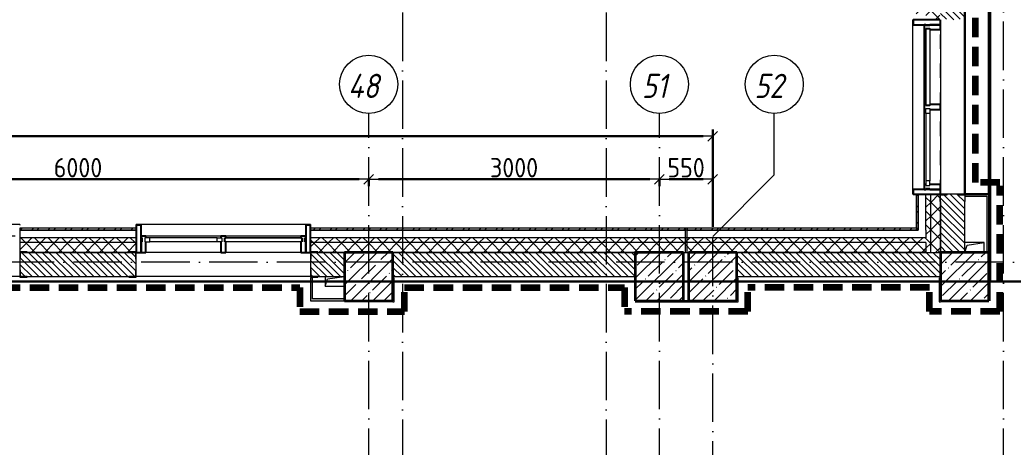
# Model space of a CAD drawing. Header units: millimetres. Extents: x -17017 to 628417, y -109036 to 199237.
# Drawn here: x 57280 to 67530, y -96926 to -92515 of the extents above; entities that cross this region are included whole.
import ezdxf

# ---------------------------------------------------------------- set-up
doc = ezdxf.new("R2010")
doc.units = ezdxf.units.MM
for name, pattern in [('50_200_ШТРИХ_1Т_ш5_п1_п1_', [700, 500, -100, 0, -100]), ('Штрих короткий', [300, 150, -150]), ('Штриховая _2 мм - 1 мм_', [300, 200, -100])]:
    doc.linetypes.add(name, pattern=pattern)
for name, color, linetype, lineweight in [('0-1', 7, 'Continuous', 5), ('0-2', 7, 'Continuous', 9), ('Импосты витража', 7, 'Continuous', 9), ('Импосты витража-1', 7, 'Continuous', 25), ('Каркас_Импост', 7, 'Continuous', 13), ('Каркас_Импост-1', 7, 'Continuous', 9), ('Несущие колонны', 7, 'Continuous', 9), ('Несущие колонны-1', 7, 'Continuous', 35), ('Обобщенные модели', 7, 'Continuous', 9), ('Общие ребра', 7, 'Continuous', 9), ('Окна', 7, 'Continuous', 9), ('Оси', 7, 'Continuous', 9), ('Оси-1', 7, 'Continuous', 20), ('Оси-2', 7, '50_200_ШТРИХ_1Т_ш5_п1_п1_', 9), ('Остекление-1', 7, 'Continuous', 9), ('Перемычка-1', 7, 'Штрих короткий', 9), ('Размеры', 7, 'Continuous', 15), ('Стены', 7, 'Continuous', 9), ('Стены-1', 7, 'Continuous', 13), ('стяжа', 7, 'Continuous', 30), ('Штриховка разреза-1', 7, 'Continuous', 9)]:
    doc.layers.add(name, color=color, linetype=linetype, lineweight=lineweight)
doc.layers.add('СТ-1_1', color=7, linetype='Штриховая _2 мм - 1 мм_', lineweight=90, true_color=0x888888)
doc.layers.add('Штриховка разреза-3', color=7, linetype='Continuous', lineweight=9, true_color=0x0080ff)
doc.layers.get('0-2').off()
doc.styles.add('ISOCPEUR_I_1', font='isocpeui.ttf', dxfattribs={"width": 0.85, "height": 2.5})
doc.styles.add('СПДС', font='isocpeur.ttf', dxfattribs={"width": 0.9})
doc.dimstyles.new('Размера А3', dxfattribs={"dimtxt": 200, "dimasz": 100, "dimexe": 70, "dimexo": 100, "dimgap": 20, "dimtad": 1, "dimdec": 0, "dimrnd": 10, "dimzin": 0, "dimdsep": 46, "dimtxsty": 'СПДС', "dimblk": 'ARROWHEAD_6', "dimcen": 1, "dimclrd": 256, "dimclre": 256, "dimclrt": 256, "dimazin": 0, "dimtfac": 1, "dimtdec": 0, "dimtmove": 2, "dimatfit": 3, "dimfxl": 1, "dimtolj": 1, "dimtzin": 0, "dimarcsym": 0})
pattern_1 = [(45, (0, 0), (-70.71068, 70.71068), []), (135, (0, 0), (-70.71068, -70.71068), [])]
pattern_2 = [(135, (0, 0), (-35.35534, -35.35534), [])]
pattern_3 = [(45, (0, 0), (-85.53659, 85.53659), []), (45, (57.02, 0), (-85.53659, 85.53659), [])]

# ---------------------------------------------------------------- blocks, each defined once
blk = doc.blocks.new('Ось сетки - Круг_Ø6_00__ISO-2_5_0_9K_-16731441-АИ2_02_План отделки стен 2-го этажа _Часть 2_')
at = {"layer": 'Оси-1'}
blk.add_circle((0, 0), 3, dxfattribs=at)
blk = doc.blocks.new('ARROWHEAD_6')
at = {"color": 0, "linetype": 'Continuous'}
for p, q in [((0, 0), (-1, 0)), ((-0.5, -0.5), (0.5, 0.5))]:
    blk.add_line(p, q, dxfattribs=at)
blk = doc.blocks.new('*D643')
at = {"layer": 'Defpoints', "color": 0, "transparency": 16777216}
for p in [(54880, -94055), (60880, -94055), (60880, -94161)]:
    blk.add_point(p, dxfattribs=at)
at = {"layer": 'Размеры', "lineweight": -2, "transparency": 16777216}
for p, q in [((54880, -94155), (54880, -94231)), ((54980, -94161), (60780, -94161)), ((60880, -94155), (60880, -94231))]:
    blk.add_line(p, q, dxfattribs=at)
at = {"layer": 'Размеры', "lineweight": -2, "transparency": 16777216, "xscale": 100, "yscale": 100, "zscale": 100, "rotation": 180}
blk.add_blockref('ARROWHEAD_6', (54880, -94161), dxfattribs=at)
at = {"layer": 'Размеры', "lineweight": -2, "transparency": 16777216, "xscale": 100, "yscale": 100, "zscale": 100}
blk.add_blockref('ARROWHEAD_6', (60880, -94161), dxfattribs=at)
at = {"layer": 'Размеры', "transparency": 16777216, "insert": (57880, -94041), "char_height": 200, "width": 2.49, "attachment_point": 5, "style": 'СПДС'}
blk.add_mtext('\\A1;6000', dxfattribs=at)
blk = doc.blocks.new('*D644')
at = {"layer": 'Defpoints', "color": 0, "transparency": 16777216}
for p in [(60880, -94055), (63880, -94055), (63880, -94161)]:
    blk.add_point(p, dxfattribs=at)
at = {"layer": 'Размеры', "lineweight": -2, "transparency": 16777216}
for p, q in [((60880, -94155), (60880, -94231)), ((60980, -94161), (63780, -94161)), ((63880, -94155), (63880, -94231))]:
    blk.add_line(p, q, dxfattribs=at)
at = {"layer": 'Размеры', "lineweight": -2, "transparency": 16777216, "xscale": 100, "yscale": 100, "zscale": 100, "rotation": 180}
blk.add_blockref('ARROWHEAD_6', (60880, -94161), dxfattribs=at)
at = {"layer": 'Размеры', "lineweight": -2, "transparency": 16777216, "xscale": 100, "yscale": 100, "zscale": 100}
blk.add_blockref('ARROWHEAD_6', (63880, -94161), dxfattribs=at)
at = {"layer": 'Размеры', "transparency": 16777216, "insert": (62380, -94041), "char_height": 200, "width": 2.49, "attachment_point": 5, "style": 'СПДС'}
blk.add_mtext('\\A1;3000', dxfattribs=at)
blk = doc.blocks.new('*D645')
at = {"layer": 'Defpoints', "color": 0, "transparency": 16777216}
for p in [(63880, -94055), (64430, -94161), (64430, -94751)]:
    blk.add_point(p, dxfattribs=at)
at = {"layer": 'Размеры', "lineweight": -2, "transparency": 16777216}
for p, q in [((64430, -94651), (64430, -94091)), ((63880, -94155), (63880, -94231)), ((63980, -94161), (64330, -94161))]:
    blk.add_line(p, q, dxfattribs=at)
at = {"layer": 'Размеры', "lineweight": -2, "transparency": 16777216, "xscale": 100, "yscale": 100, "zscale": 100, "rotation": 180}
blk.add_blockref('ARROWHEAD_6', (63880, -94161), dxfattribs=at)
at = {"layer": 'Размеры', "lineweight": -2, "transparency": 16777216, "xscale": 100, "yscale": 100, "zscale": 100}
blk.add_blockref('ARROWHEAD_6', (64430, -94161), dxfattribs=at)
at = {"layer": 'Размеры', "transparency": 16777216, "insert": (64155, -94041), "char_height": 200, "width": 1.87, "attachment_point": 5, "style": 'СПДС'}
blk.add_mtext('\\A1;550', dxfattribs=at)
blk = doc.blocks.new('*D646')
at = {"layer": 'Defpoints', "color": 0, "transparency": 16777216}
for p in [(18330, -93611), (64430, -93717), (64430, -94751)]:
    blk.add_point(p, dxfattribs=at)
at = {"layer": 'Размеры', "lineweight": -2, "transparency": 16777216}
for p, q in [((64430, -94651), (64430, -93647)), ((18330, -93711), (18330, -93787)), ((18430, -93717), (64330, -93717))]:
    blk.add_line(p, q, dxfattribs=at)
at = {"layer": 'Размеры', "lineweight": -2, "transparency": 16777216, "xscale": 100, "yscale": 100, "zscale": 100, "rotation": 180}
blk.add_blockref('ARROWHEAD_6', (18330, -93717), dxfattribs=at)
at = {"layer": 'Размеры', "lineweight": -2, "transparency": 16777216, "xscale": 100, "yscale": 100, "zscale": 100}
blk.add_blockref('ARROWHEAD_6', (64430, -93717), dxfattribs=at)
at = {"layer": 'Размеры', "transparency": 16777216, "insert": (41380, -93597), "char_height": 200, "width": 3, "attachment_point": 5, "style": 'СПДС'}
blk.add_mtext('\\A1;46100', dxfattribs=at)
blk = doc.blocks.new('BSC_Колонна _Прямоугольная - 500х500-V109-АИ2_02_План отделки стен 2-го этажа _Часть 2_')
at = {"layer": 'Несущие колонны'}
h = blk.add_hatch(dxfattribs=at)
h.set_pattern_fill('FP_108', color=256, style=0, pattern_type=2)
h.set_pattern_definition([(45, (-70950, -11050), (-114.04925, 114.04925), []), (45, (-70835.95, -11050), (-114.04925, 114.04925), [201.613, -40.323, 3.353, -36.97])])
h.paths.add_polyline_path([(-250, -250), (250, -250), (250, 250), (-250, 250)], flags=0)
at = {"layer": 'Несущие колонны-1'}
for p, q in [((250, 250), (-250, 250)), ((-250, 250), (-250, -250)), ((250, -250), (250, 250)), ((-250, -250), (250, -250))]:
    blk.add_line(p, q, dxfattribs=at)
blk = doc.blocks.new('BSC_Колонна _Прямоугольная - 500х500-V125-АИ2_02_План отделки стен 2-го этажа _Часть 2_')
at = {"layer": 'Несущие колонны'}
h = blk.add_hatch(dxfattribs=at)
h.set_pattern_fill('FP_124', color=256, style=0, pattern_type=2)
h.set_pattern_definition([(45, (-74500, -11050), (-114.04925, 114.04925), []), (45, (-74385.95, -11050), (-114.04925, 114.04925), [201.613, -40.323, 3.353, -36.97])])
h.paths.add_polyline_path([(-250, -250), (250, -250), (250, 250), (-250, 250)], flags=0)
at = {"layer": 'Несущие колонны-1'}
for p, q in [((250, 250), (-250, 250)), ((-250, 250), (-250, -250)), ((250, -250), (250, 250)), ((-250, -250), (250, -250))]:
    blk.add_line(p, q, dxfattribs=at)
blk = doc.blocks.new('BSC_Колонна _Прямоугольная - 500х500-V126-АИ2_02_План отделки стен 2-го этажа _Часть 2_')
at = {"layer": 'Несущие колонны'}
h = blk.add_hatch(dxfattribs=at)
h.set_pattern_fill('FP_125', color=256, style=0, pattern_type=2)
h.set_pattern_definition([(45, (-73950, -11050), (-114.04925, 114.04925), []), (45, (-73835.95, -11050), (-114.04925, 114.04925), [201.613, -40.323, 3.353, -36.97])])
h.paths.add_polyline_path([(-250, -250), (250, -250), (250, 250), (-250, 250)], flags=0)
at = {"layer": 'Несущие колонны-1'}
for p, q in [((250, 250), (-250, 250)), ((-250, 250), (-250, -250)), ((250, -250), (250, 250)), ((-250, -250), (250, -250))]:
    blk.add_line(p, q, dxfattribs=at)
blk = doc.blocks.new('BSC_Колонна _Прямоугольная - 500х500-V158-АИ2_02_План отделки стен 2-го этажа _Часть 2_')
at = {"layer": 'Несущие колонны'}
h = blk.add_hatch(dxfattribs=at)
h.set_pattern_fill('FP_153', color=256, style=0, pattern_type=2)
h.set_pattern_definition([(45, (-77100, -11050), (-114.04925, 114.04925), []), (45, (-76985.95, -11050), (-114.04925, 114.04925), [201.613, -40.323, 3.353, -36.97])])
h.paths.add_polyline_path([(-250, -250), (250, -250), (250, 250), (-250, 250)], flags=0)
at = {"layer": 'Несущие колонны-1'}
for p, q in [((250, 250), (-250, 250)), ((-250, 250), (-250, -250)), ((250, -250), (250, 250)), ((-250, -250), (250, -250))]:
    blk.add_line(p, q, dxfattribs=at)
blk = doc.blocks.new('Проем_Дверь_Прямоугольный - 1800х2700h_оконные проемы-25805030-АИ2_02_План отделки стен 2-го этажа _Часть 2_')
at = {"layer": 'Перемычка-1'}
for p, q in [((900, 125), (-900, 125)), ((900, -125), (-900, -125))]:
    blk.add_line(p, q, dxfattribs=at)
blk = doc.blocks.new('PNS_Панель прямоугольная2 - Нр_Стекло - 40мм-26243474-АИ2_02_План отделки стен 2-го этажа _Часть 2_')
at = {"layer": 'Каркас_Импост'}
for p, q in [((-397.5, 0), (-397.5, 40)), ((-397.5, 40), (-347.5, 40)), ((-347.5, 40), (-347.5, 0)), ((397.5, 40), (347.5, 40)), ((347.5, 40), (347.5, 0)), ((397.5, 0), (397.5, 40)), ((-347.5, 0), (-397.5, 0)), ((347.5, 0), (397.5, 0))]:
    blk.add_line(p, q, dxfattribs=at)
at = {"layer": 'Каркас_Импост-1'}
for p, q in [((-347.5, 40), (347.5, 40)), ((-347.5, 0), (347.5, 0))]:
    blk.add_line(p, q, dxfattribs=at)
blk = doc.blocks.new('Прямоугольный импост - Импост структурный с накладкой - 150мм-25647633-АИ2_02_План отделки стен 2-го этажа _Часть 2_')
at = {"layer": 'Импосты витража-1'}
for p, q in [((-25, 0), (-25, 17)), ((-25, 17), (25, 17)), ((-15, 0), (-25, 0)), ((-15, -40), (-15, 0)), ((25, 17), (25, 0)), ((-25, -150), (-25, -40)), ((-25, -40), (-15, -40)), ((25, -40), (25, -150)), ((25, -150), (-25, -150))]:
    blk.add_line(p, q, dxfattribs=at)
blk = doc.blocks.new('Прямоугольный импост - Импост структурный с накладкой - 150мм-25647642-АИ2_02_План отделки стен 2-го этажа _Часть 2_')
at = {"layer": 'Импосты витража'}
for p, q in [((42475, -100), (43250, -100)), ((42475, -267), (43250, -267))]:
    blk.add_line(p, q, dxfattribs=at)
blk = doc.blocks.new('Прямоугольный импост - Импост структурный с накладкой - 150мм-V150-АИ2_02_План отделки стен 2-го этажа _Часть 2_')
at = {"layer": 'Импосты витража-1'}
for p, q in [((-25, 0), (-25, 17)), ((-25, 17), (25, 17)), ((25, 0), (15, 0)), ((15, 0), (15, -40)), ((25, 17), (25, 0)), ((-25, -150), (-25, -40)), ((15, -40), (25, -40)), ((25, -40), (25, -150)), ((25, -150), (-25, -150))]:
    blk.add_line(p, q, dxfattribs=at)
blk = doc.blocks.new('PNS_Панель прямоугольная1 - Нр_Стекло - 40мм-25259299-АИ2_02_План отделки стен 2-го этажа _Часть 2_')
at = {"layer": 'Остекление-1'}
for p, q in [((-387.5, 40), (387.5, 40)), ((-397.5, 0), (397.5, 0)), ((387.5, 0), (-387.5, 0))]:
    blk.add_line(p, q, dxfattribs=at)
blk = doc.blocks.new('Прямоугольный импост - Импост структурный с накладкой - 150мм-25647644-АИ2_02_План отделки стен 2-го этажа _Часть 2_')
at = {"layer": 'Импосты витража-1'}
for p, q in [((-25, 0), (-25, 17)), ((-25, 17), (25, 17)), ((-15, 0), (-25, 0)), ((-15, -40), (-15, 0)), ((25, 0), (15, 0)), ((15, 0), (15, -40)), ((25, 17), (25, 0)), ((-25, -150), (-25, -40)), ((-25, -40), (-15, -40)), ((15, -40), (25, -40)), ((25, -40), (25, -150)), ((25, -150), (-25, -150))]:
    blk.add_line(p, q, dxfattribs=at)
blk = doc.blocks.new('Прямоугольный импост - Откос НВФ_50х280 мм-25993834-АИ2_02_План отделки стен 2-го этажа _Часть 2_')
at = {"layer": 'Импосты витража-1'}
for p, q in [((-50, 130), (0, 130)), ((-50, -150), (-50, 130)), ((0, 130), (0, -144)), ((0, -150), (-50, -150))]:
    blk.add_line(p, q, dxfattribs=at)
blk = doc.blocks.new('Прямоугольный импост - Откос НВФ_50х280 мм-25993838-АИ2_02_План отделки стен 2-го этажа _Часть 2_')
at = {"layer": 'Импосты витража-1'}
for p, q in [((0, 130), (-50, 130)), ((-50, 130), (-50, -150)), ((0, -144), (0, 130)), ((-50, -150), (0, -150))]:
    blk.add_line(p, q, dxfattribs=at)
blk = doc.blocks.new('Фахверк_СКБ_Уголок - 250_2700-27497298-АИ2_02_План отделки стен 2-го этажа _Часть 2_')
at = {"layer": 'Обобщенные модели'}
for p, q in [((200, 181), (125, 181)), ((125, 181), (125, 106)), ((125, 106), (131, 106)), ((131, 106), (131, 175)), ((131, 175), (200, 175)), ((200, 175), (200, 181)), ((131, -6), (125, -6)), ((125, -6), (125, -81)), ((125, -81), (200, -81)), ((131, -75), (131, -6)), ((200, -75), (131, -75)), ((200, -81), (200, -75))]:
    blk.add_line(p, q, dxfattribs=at)
blk = doc.blocks.new('AR_Отверстие прямоугольное _в плите_ - AR_Отверстие прямоугольное _в плите_-V208-АИ2_02_План отделки стен 2-го этажа _Часть 2_')
at = {"layer": 'Обобщенные модели'}
for p, q in [((-100, 50), (-100, -50)), ((-100, -50), (-75, 25)), ((-75, 25), (100, 50)), ((-100, -50), (100, -50))]:
    blk.add_line(p, q, dxfattribs=at)
blk = doc.blocks.new('AR_Отверстие прямоугольное _в плите_ - AR_Отверстие прямоугольное _в плите_-30510712-АИ2_02_План отделки стен 2-го этажа _Часть 2_')
at = {"layer": 'Обобщенные модели'}
for p, q in [((100, 50), (-100, 50)), ((-100, -50), (-75, 25)), ((-75, 25), (100, 50)), ((100, -50), (100, 50))]:
    blk.add_line(p, q, dxfattribs=at)
blk = doc.blocks.new('Отлив_СКБ - Отлив витража_120_НВФ-31885689-АИ2_02_План отделки стен 2-го этажа _Часть 2_')
at = {"layer": 'Окна'}
for p, q in [((0, 113), (0, 120)), ((1800, 120), (0, 120)), ((1800, 120), (1800, 113)), ((50, 2), (1750, 2))]:
    blk.add_line(p, q, dxfattribs=at)
blk = doc.blocks.new('Стены 6 - Стены 4-31195849-АИ2_02_План отделки стен 2-го этажа _Часть 2_')
at = {"layer": 'Стены-1'}
for p, q in [((-1799, 41030), (-1799, 41010)), ((-1549, 41030), (-1799, 41030)), ((-1799, 41010), (-1549, 41010)), ((-1549, 41010), (-1549, 41030))]:
    blk.add_line(p, q, dxfattribs=at)
blk = doc.blocks.new('0125-Р-ОО-Ш2-АР-о_23_10_2024_rvt-1-АИ2_02_План отделки стен 2-го этажа _Часть 2_')
at = {"layer": 'Штриховка разреза-1'}
h = blk.add_hatch(dxfattribs=at)
h.set_pattern_fill('FP_81', color=256, style=0, pattern_type=2)
h.set_pattern_definition(pattern_1)
h.paths.add_polyline_path([(76750, 11300), (76750, 11900), (76700, 11900), (76700, 11300)], flags=0)
h.paths.add_polyline_path([(76750, 13700), (76750, 14150), (76700, 14150), (76700, 13700)], flags=0)
h = blk.add_hatch(dxfattribs=at)
h.set_pattern_fill('FP_81', color=256, style=0, pattern_type=2)
h.set_pattern_definition(pattern_1)
h.paths.add_polyline_path([(76850, 11300), (76850, 11825), (76844, 11825), (76844, 11900), (76750, 11900), (76750, 11300)], flags=0)
h.paths.add_polyline_path([(76750, 13700), (76844, 13700), (76844, 13775), (76850, 13775), (76850, 14150), (76750, 14150), (76750, 13891)], flags=0)
h = blk.add_hatch(dxfattribs=at)
h.set_pattern_fill('FP_2', color=256, style=0, pattern_type=2)
h.set_pattern_definition(pattern_2)
h.paths.add_polyline_path([(77038, 11300), (77100, 11300), (77100, 11894), (77031, 11894), (77031, 11900), (76919, 11900), (76919, 11894), (76850, 11894), (76850, 11300)], flags=0)
h.paths.add_polyline_path([(77031, 13700), (77031, 13706), (77100, 13706), (77100, 14150), (76850, 14150), (76850, 13706), (76919, 13706), (76919, 13700)], flags=0)
h = blk.add_hatch(dxfattribs=at)
h.set_pattern_fill('FP_80', color=256, style=0, pattern_type=2)
h.set_pattern_definition(pattern_3)
h.paths.add_polyline_path([(76600, 11530), (76620, 11530), (76620, 11900), (76600, 11900), (76600, 11550)], flags=0)
h.paths.add_polyline_path([(76620, 13700), (76620, 13980), (76600, 13980), (76600, 13700)], flags=0)
h = blk.add_hatch(dxfattribs=at)
h.set_pattern_fill('FP_80', color=256, style=0, pattern_type=2)
h.set_pattern_definition(pattern_3)
h.paths.add_polyline_path([(74215, 11530), (74215, 11550), (70350, 11550), (70350, 11530), (72378, 11530)], flags=0)
h.paths.add_polyline_path([(68550, 11530), (68550, 11550), (67350, 11550), (67350, 11530), (67719, 11530)], flags=0)
h.paths.add_polyline_path([(65550, 11530), (65550, 11550), (64350, 11550), (64350, 11530), (64923, 11530)], flags=0)
h.paths.add_polyline_path([(62127, 11530), (62550, 11530), (62550, 11550), (61350, 11550), (61350, 11530)], flags=0)
h.paths.add_polyline_path([(58350, 11530), (59550, 11530), (59550, 11550), (58350, 11550)], flags=0)
h.paths.add_polyline_path([(56550, 11530), (56550, 11550), (55350, 11550), (55350, 11530), (56535, 11530)], flags=0)
h.paths.add_polyline_path([(53550, 11530), (53550, 11550), (52350, 11550), (52350, 11530), (53273, 11530)], flags=0)
h.paths.add_polyline_path([(50011, 11530), (50550, 11530), (50550, 11550), (49350, 11550), (49350, 11530)], flags=0)
h.paths.add_polyline_path([(47215, 11530), (47550, 11530), (47550, 11550), (46350, 11550), (46350, 11530), (46749, 11530)], flags=0)
h.paths.add_polyline_path([(44550, 11530), (44550, 11550), (43350, 11550), (43350, 11530), (44419, 11530)], flags=0)
h.paths.add_polyline_path([(40691, 11530), (41550, 11530), (41550, 11550), (40685, 11550), (40685, 11530)], flags=0)
h = blk.add_hatch(dxfattribs=at)
h.set_pattern_fill('FP_80', color=256, style=0, pattern_type=2)
h.set_pattern_definition(pattern_3)
h.paths.add_polyline_path([(76600, 11530), (76600, 11550), (74235, 11550), (74235, 11530), (76106, 11530)], flags=0)
h = blk.add_hatch(dxfattribs=at)
h.set_pattern_fill('FP_81', color=256, style=0, pattern_type=2)
h.set_pattern_definition(pattern_1)
h.paths.add_polyline_path([(76700, 11400), (76700, 11450), (70350, 11450), (70350, 11400), (76106, 11400)], flags=0)
h.paths.add_polyline_path([(67719, 11400), (68550, 11400), (68550, 11450), (67350, 11450), (67350, 11400)], flags=0)
h.paths.add_polyline_path([(64350, 11400), (65550, 11400), (65550, 11450), (64350, 11450)], flags=0)
h.paths.add_polyline_path([(61350, 11400), (62550, 11400), (62550, 11450), (61350, 11450)], flags=0)
h.paths.add_polyline_path([(59331, 11400), (59550, 11400), (59550, 11450), (58350, 11450), (58350, 11400)], flags=0)
h.paths.add_polyline_path([(53550, 11400), (53550, 11450), (52350, 11450), (52350, 11400), (53273, 11400)], flags=0)
h.paths.add_polyline_path([(56535, 11400), (56550, 11400), (56550, 11450), (55350, 11450), (55350, 11400), (55603, 11400)], flags=0)
h.paths.add_polyline_path([(50011, 11400), (50550, 11400), (50550, 11450), (49350, 11450), (49350, 11400)], flags=0)
h.paths.add_polyline_path([(47550, 11400), (47550, 11450), (46350, 11450), (46350, 11400), (47215, 11400)], flags=0)
h.paths.add_polyline_path([(44419, 11400), (44550, 11400), (44550, 11450), (43350, 11450), (43350, 11400), (43487, 11400)], flags=0)
h.paths.add_polyline_path([(41157, 11400), (41550, 11400), (41550, 11450), (40150, 11450), (40150, 11400), (40691, 11400)], flags=0)
h.paths.add_polyline_path([(38350, 11400), (38350, 11450), (37150, 11450), (37150, 11400), (37895, 11400)], flags=0)
h.paths.add_polyline_path([(29350, 11400), (29350, 11450), (26180, 11450), (26180, 11400), (29041, 11400)], flags=0)
h = blk.add_hatch(dxfattribs=at)
h.set_pattern_fill('FP_81', color=256, style=0, pattern_type=2)
h.set_pattern_definition(pattern_1)
h.paths.add_polyline_path([(74200, 11300), (76700, 11300), (76700, 11400), (70350, 11400), (70350, 11306), (70425, 11306), (70425, 11300), (73700, 11300)], flags=0)
h.paths.add_polyline_path([(68475, 11300), (68475, 11306), (68550, 11306), (68550, 11400), (67350, 11400), (67350, 11306), (67425, 11306), (67425, 11300), (67719, 11300)], flags=0)
h.paths.add_polyline_path([(65200, 11300), (65475, 11300), (65475, 11306), (65550, 11306), (65550, 11400), (64350, 11400), (64350, 11306), (64425, 11306), (64425, 11300), (64923, 11300)], flags=0)
h.paths.add_polyline_path([(62127, 11300), (62475, 11300), (62475, 11306), (62550, 11306), (62550, 11400), (61350, 11400), (61350, 11306), (61425, 11306), (61425, 11300), (61700, 11300)], flags=0)
h.paths.add_polyline_path([(58425, 11300), (59475, 11300), (59475, 11306), (59550, 11306), (59550, 11400), (58350, 11400), (58350, 11306), (58425, 11306)], flags=0)
h.paths.add_polyline_path([(55700, 11300), (56475, 11300), (56475, 11306), (56550, 11306), (56550, 11400), (55350, 11400), (55350, 11306), (55425, 11306), (55425, 11300), (55603, 11300)], flags=0)
h.paths.add_polyline_path([(52807, 11300), (53475, 11300), (53475, 11306), (53550, 11306), (53550, 11400), (52350, 11400), (52350, 11306), (52425, 11306), (52425, 11300), (52700, 11300)], flags=0)
h.paths.add_polyline_path([(50011, 11300), (50475, 11300), (50475, 11306), (50550, 11306), (50550, 11400), (49350, 11400), (49350, 11306), (49425, 11306), (49425, 11300)], flags=0)
h.paths.add_polyline_path([(47200, 11300), (47475, 11300), (47475, 11306), (47550, 11306), (47550, 11400), (46350, 11400), (46350, 11306), (46425, 11306), (46425, 11300), (46749, 11300)], flags=0)
h.paths.add_polyline_path([(44475, 11300), (44475, 11306), (44550, 11306), (44550, 11400), (43350, 11400), (43350, 11306), (43425, 11306), (43425, 11300), (44419, 11300)], flags=0)
h.paths.add_polyline_path([(41475, 11300), (41475, 11306), (41550, 11306), (41550, 11400), (40150, 11400), (40150, 11300), (41200, 11300)], flags=0)
h.paths.add_polyline_path([(38275, 11300), (38275, 11306), (38350, 11306), (38350, 11400), (37150, 11400), (37150, 11300), (37895, 11300)], flags=0)
h.paths.add_polyline_path([(29275, 11300), (29275, 11306), (29350, 11306), (29350, 11400), (26180, 11400), (26180, 11300), (29041, 11300)], flags=0)
h = blk.add_hatch(dxfattribs=at)
h.set_pattern_fill('FP_2', color=256, style=0, pattern_type=2)
h.set_pattern_definition(pattern_2)
h.paths.add_polyline_path([(70425, 11050), (70700, 11050), (70700, 11300), (70356, 11300), (70356, 11231), (70350, 11231), (70350, 11119), (70356, 11119), (70356, 11050)], flags=0)
h.paths.add_polyline_path([(68544, 11050), (68544, 11119), (68550, 11119), (68550, 11231), (68544, 11231), (68544, 11300), (67356, 11300), (67356, 11231), (67350, 11231), (67350, 11119), (67356, 11119), (67356, 11050), (68475, 11050)], flags=0)
h.paths.add_polyline_path([(65475, 11050), (65544, 11050), (65544, 11119), (65550, 11119), (65550, 11231), (65544, 11231), (65544, 11300), (65200, 11300), (65200, 11050)], flags=0)
h = blk.add_hatch(dxfattribs=at)
h.set_pattern_fill('FP_2', color=256, style=0, pattern_type=2)
h.set_pattern_definition(pattern_2)
h.paths.add_polyline_path([(73700, 11050), (73700, 11300), (71200, 11300), (71200, 11050), (72378, 11050)], flags=0)
h = blk.add_hatch(dxfattribs=at)
h.set_pattern_fill('FP_2', color=256, style=0, pattern_type=2)
h.set_pattern_definition(pattern_2)
h.paths.add_polyline_path([(76106, 11050), (76850, 11050), (76850, 11300), (74750, 11300), (74750, 11050)], flags=0)
at = {"layer": 'Общие ребра'}
for p, q in [((76620, 11530), (76620, 11900)), ((76620, 11900), (76620, 11530)), ((76700, 11530), (76700, 11900)), ((76750, 11300), (76750, 11900)), ((76850, 11825), (76850, 11300)), ((76850, 11300), (76850, 11825)), ((76700, 11530), (76700, 11450)), ((68550, 11450), (67350, 11450)), ((68550, 11400), (67350, 11400)), ((76700, 11450), (70350, 11450)), ((76700, 11400), (70350, 11400)), ((76700, 11400), (76700, 11300)), ((67425, 11300), (68475, 11300)), ((68475, 11300), (67425, 11300)), ((70425, 11300), (70700, 11300)), ((70700, 11300), (70425, 11300)), ((76700, 11300), (76750, 11300)), ((76750, 11300), (76850, 11300))]:
    blk.add_line(p, q, dxfattribs=at)
at = {"layer": 'Стены'}
for p, q in [((77100, 13700), (77100, 11900)), ((67350, 11050), (65550, 11050)), ((70350, 11050), (68550, 11050))]:
    blk.add_line(p, q, dxfattribs=at)
at = {"layer": 'Стены-1'}
for p, q in [((76600, 11900), (76600, 11550)), ((76620, 11900), (76600, 11900)), ((76844, 11900), (76620, 11900)), ((77031, 11900), (76919, 11900)), ((77100, 11300), (77100, 11825)), ((68550, 11550), (67350, 11550)), ((67350, 11550), (67350, 11530)), ((68550, 11530), (67350, 11530)), ((67350, 11530), (67350, 11306)), ((67350, 11530), (68550, 11530)), ((68550, 11530), (68550, 11550)), ((68550, 11306), (68550, 11530)), ((74215, 11550), (70350, 11550)), ((70350, 11550), (70350, 11530)), ((76620, 11530), (70350, 11530)), ((70350, 11530), (70350, 11306)), ((70350, 11530), (74215, 11530)), ((74215, 11530), (74215, 11550)), ((76600, 11550), (74235, 11550)), ((74235, 11550), (74235, 11530)), ((74235, 11530), (76600, 11530)), ((76600, 11530), (76620, 11530)), ((71200, 11300), (73700, 11300)), ((73700, 11300), (71200, 11300)), ((74200, 11300), (74250, 11300)), ((74750, 11300), (76700, 11300)), ((76700, 11300), (74750, 11300)), ((67350, 11231), (67350, 11119)), ((68550, 11119), (68550, 11231)), ((70350, 11231), (70350, 11119)), ((67425, 11050), (68475, 11050)), ((70425, 11050), (70700, 11050)), ((71200, 11050), (73700, 11050)), ((74750, 11050), (76850, 11050))]:
    blk.add_line(p, q, dxfattribs=at)
at = {"layer": '0-2'}
for name, p, rotation in [('Отлив_СКБ - Отлив витража_120_НВФ-31885689-АИ2_02_План отделки стен 2-го этажа _Часть 2_', (76683, 11900), 90), ('Прямоугольный импост - Откос НВФ_50х280 мм-25993838-АИ2_02_План отделки стен 2-го этажа _Часть 2_', (76700, 13700), 89.99999999999659), ('Проем_Дверь_Прямоугольный - 1800х2700h_оконные проемы-25805030-АИ2_02_План отделки стен 2-го этажа _Часть 2_', (76975, 12800), 269.9999999999999), ('Прямоугольный импост - Импост структурный с накладкой - 150мм-25647642-АИ2_02_План отделки стен 2-го этажа _Часть 2_', (76950, 56075), 269.9999999999988), ('PNS_Панель прямоугольная1 - Нр_Стекло - 40мм-25259299-АИ2_02_План отделки стен 2-го этажа _Часть 2_', (76700, 13212), 269.9999999999966), ('Прямоугольный импост - Импост структурный с накладкой - 150мм-25647642-АИ2_02_План отделки стен 2-го этажа _Часть 2_', (76950, 55250), 269.9999999999988), ('PNS_Панель прямоугольная2 - Нр_Стекло - 40мм-26243474-АИ2_02_План отделки стен 2-го этажа _Часть 2_', (76700, 12387), 269.9999999999966), ('Фахверк_СКБ_Уголок - 250_2700-27497298-АИ2_02_План отделки стен 2-го этажа _Часть 2_', (76925, 12025), 269.9999999999999), ('Стены 6 - Стены 4-31195849-АИ2_02_План отделки стен 2-го этажа _Часть 2_', (115245, 13099), 89.9999999999999), ('PNS_Панель прямоугольная2 - Нр_Стекло - 40мм-26243474-АИ2_02_План отделки стен 2-го этажа _Часть 2_', (69038, 11450), 180), ('Прямоугольный импост - Импост структурный с накладкой - 150мм-25647642-АИ2_02_План отделки стен 2-го этажа _Часть 2_', (111900, 11200), 180), ('PNS_Панель прямоугольная1 - Нр_Стекло - 40мм-25259299-АИ2_02_План отделки стен 2-го этажа _Часть 2_', (69863, 11450), 180), ('Прямоугольный импост - Импост структурный с накладкой - 150мм-25647642-АИ2_02_План отделки стен 2-го этажа _Часть 2_', (112725, 11200), 180), ('Проем_Дверь_Прямоугольный - 1800х2700h_оконные проемы-25805030-АИ2_02_План отделки стен 2-го этажа _Часть 2_', (66450, 11175), 180), ('Фахверк_СКБ_Уголок - 250_2700-27497298-АИ2_02_План отделки стен 2-го этажа _Часть 2_', (68675, 11225), 180)]:
    blk.add_blockref(name, p, dxfattribs=dict(at, rotation=rotation))
at = {"layer": '0-2', "extrusion": (0, 0, -1), "rotation": 270.0000000000034}
for name, p in [('Прямоугольный импост - Импост структурный с накладкой - 150мм-25647644-АИ2_02_План отделки стен 2-го этажа _Часть 2_', (-76700, 13625)), ('Прямоугольный импост - Импост структурный с накладкой - 150мм-25647633-АИ2_02_План отделки стен 2-го этажа _Часть 2_', (-76700, 12800)), ('Прямоугольный импост - Импост структурный с накладкой - 150мм-V150-АИ2_02_План отделки стен 2-го этажа _Часть 2_', (-76700, 11975)), ('Прямоугольный импост - Откос НВФ_50х280 мм-25993834-АИ2_02_План отделки стен 2-го этажа _Часть 2_', (-76700, 11900))]:
    blk.add_blockref(name, p, dxfattribs=at)
at = {"layer": '0-2'}
for name, p in [('Отлив_СКБ - Отлив витража_120_НВФ-31885689-АИ2_02_План отделки стен 2-го этажа _Часть 2_', (65550, 11467)), ('Отлив_СКБ - Отлив витража_120_НВФ-31885689-АИ2_02_План отделки стен 2-го этажа _Часть 2_', (68550, 11467)), ('Прямоугольный импост - Откос НВФ_50х280 мм-25993838-АИ2_02_План отделки стен 2-го этажа _Часть 2_', (70350, 11450)), ('AR_Отверстие прямоугольное _в плите_ - AR_Отверстие прямоугольное _в плите_-30510712-АИ2_02_План отделки стен 2-го этажа _Часть 2_', (77200, 11350)), ('Фахверк_СКБ_Уголок - 250_2700-27497298-АИ2_02_План отделки стен 2-го этажа _Часть 2_', (67225, 11125)), ('Проем_Дверь_Прямоугольный - 1800х2700h_оконные проемы-25805030-АИ2_02_План отделки стен 2-го этажа _Часть 2_', (69450, 11175)), ('Фахверк_СКБ_Уголок - 250_2700-27497298-АИ2_02_План отделки стен 2-го этажа _Часть 2_', (70225, 11125)), ('BSC_Колонна _Прямоугольная - 500х500-V109-АИ2_02_План отделки стен 2-го этажа _Часть 2_', (70950, 11050)), ('BSC_Колонна _Прямоугольная - 500х500-V126-АИ2_02_План отделки стен 2-го этажа _Часть 2_', (73950, 11050)), ('BSC_Колонна _Прямоугольная - 500х500-V125-АИ2_02_План отделки стен 2-го этажа _Часть 2_', (74500, 11050)), ('BSC_Колонна _Прямоугольная - 500х500-V158-АИ2_02_План отделки стен 2-го этажа _Часть 2_', (77100, 11050)), ('AR_Отверстие прямоугольное _в плите_ - AR_Отверстие прямоугольное _в плите_-V208-АИ2_02_План отделки стен 2-го этажа _Часть 2_', (70600, 11000))]:
    blk.add_blockref(name, p, dxfattribs=at)
at = {"layer": '0-2', "extrusion": (0, 0, -1)}
for name, p in [('Прямоугольный импост - Откос НВФ_50х280 мм-25993834-АИ2_02_План отделки стен 2-го этажа _Часть 2_', (-68550, 11450)), ('Прямоугольный импост - Импост структурный с накладкой - 150мм-V150-АИ2_02_План отделки стен 2-го этажа _Часть 2_', (-68625, 11450)), ('Прямоугольный импост - Импост структурный с накладкой - 150мм-25647633-АИ2_02_План отделки стен 2-го этажа _Часть 2_', (-69450, 11450)), ('Прямоугольный импост - Импост структурный с накладкой - 150мм-25647644-АИ2_02_План отделки стен 2-го этажа _Часть 2_', (-70275, 11450))]:
    blk.add_blockref(name, p, dxfattribs=at)
blk = doc.blocks.new('2ч2эт')
at = {"layer": 'Штриховка разреза-3'}
for points in [[(67260, -94335), (67260, -94315), (67036, -94315), (67036, -94335)], [(67280, -94915), (67280, -94315), (67260, -94315), (67260, -94915)], [(60300, -95395), (60300, -95177), (60280, -95177), (60280, -95395)], [(60444, -95415), (60630, -95415), (60630, -95395), (60280, -95395), (60280, -95415)]]:
    blk.add_hatch(color=256, dxfattribs=at).paths.add_polyline_path(points, flags=0)
at = {"layer": 'Оси'}
for p, q in [((65065, -94116), (65065, -93481)), ((64430, -94751), (65065, -94116))]:
    blk.add_line(p, q, dxfattribs=at)
at = {"layer": 'СТ-1_1'}
for p, q in [((67142, -94193), (67142, -92193)), ((67392, -94193), (67142, -94193)), ((67392, -95527), (67392, -94227)), ((55582, -95277), (60170, -95277)), ((60170, -95277), (60170, -95527)), ((61250, -95527), (61250, -95277)), ((61250, -95277), (63518, -95277)), ((63518, -95277), (63518, -95527)), ((64792, -95527), (64792, -95277)), ((66668, -95277), (64792, -95277)), ((66668, -95527), (66668, -95277)), ((60170, -95527), (61250, -95527)), ((64792, -95527), (63518, -95527)), ((67392, -95527), (66668, -95527))]:
    blk.add_line(p, q, dxfattribs=at)
at = {"layer": 'Стены-1'}
for p, q in [((67036, -94335), (67260, -94335)), ((67280, -94315), (67042, -94315)), ((67260, -94335), (67260, -94915)), ((67280, -94915), (67280, -94315)), ((67292, -94915), (67280, -94915)), ((67292, -95415), (67292, -94915)), ((60300, -95177), (60280, -95177)), ((60280, -95177), (60280, -95415)), ((60300, -95395), (60300, -95177)), ((61142, -95165), (61130, -95165)), ((61142, -95427), (61142, -95177)), ((64692, -95427), (64692, -95177)), ((66768, -95177), (66768, -95427)), ((60280, -95415), (60630, -95415)), ((60630, -95395), (60300, -95395)), ((61130, -95427), (61142, -95427)), ((63630, -95427), (64692, -95427)), ((64180, -95415), (64130, -95415)), ((66768, -95427), (66780, -95427))]:
    blk.add_line(p, q, dxfattribs=at)
at = {"layer": '0-1'}
blk.add_blockref('0125-Р-ОО-Ш2-АР-о_23_10_2024_rvt-1-АИ2_02_План отделки стен 2-го этажа _Часть 2_', (-10070, -106215), dxfattribs=at)
blk = doc.blocks.new('ось2эт')
at = {"layer": 'Оси-2'}
for p, q in [((61229.9, -54635.1), (61229.9, -107165.9)), ((63329.9, -54635.1), (63329.9, -107165.9)), ((67429.9, -108435.9), (67429.9, -91965.3)), ((60879.9, -108435.9), (60879.9, -93480.6)), ((63879.9, -108435.9), (63879.9, -93480.6)), ((64429.9, -107165.9), (64429.9, -94750.6)), ((96138.3, -95015.3), (-12388.8, -95015.3))]:
    blk.add_line(p, q, dxfattribs=at)
at = {"layer": 'Оси-1', "xscale": 99.99999999999993, "yscale": 99.99999999999993, "zscale": 99.99999999999993}
for p in [(60879.9, -93180.6), (63879.9, -93180.6), (65064.9, -93180.6)]:
    blk.add_blockref('Ось сетки - Круг_Ø6_00__ISO-2_5_0_9K_-16731441-АИ2_02_План отделки стен 2-го этажа _Часть 2_', p, dxfattribs=at)
at = {"layer": 'Оси', "char_height": 250, "attachment_point": 1, "style": 'ISOCPEUR_I_1'}
for s, insert, width in [('48', (60666, -93071.8), 425.696), ('51', (63698.9, -93071.8), 346.329), ('52', (64860, -93071.8), 404.05)]:
    blk.add_mtext(s, dxfattribs=dict(at, insert=insert, width=width))
at = {"layer": 'Размеры'}
for base, p1, p2, picture, middle in [((64429.9, -93716.9), (18329.9, -93610.9), (64429.9, -94750.6), '*D646', (41379.9, -93596.9)), ((60879.9, -94160.8), (54879.9, -94054.7), (60879.9, -94054.7), '*D643', (57879.9, -94040.8)), ((63879.9, -94160.8), (60879.9, -94054.7), (63879.9, -94054.7), '*D644', (62379.9, -94040.8)), ((64429.9, -94160.8), (63879.9, -94054.7), (64429.9, -94750.6), '*D645', (64154.9, -94040.8))]:
    dim = blk.add_linear_dim(base=base, p1=p1, p2=p2, dimstyle='Размера А3', dxfattribs=at)
    dim.commit()
    dim.dimension.update_dxf_attribs({"geometry": picture, "text_midpoint": middle})

msp = doc.modelspace()

# ---------------------------------------------------------------- linework, layer by layer
at = {"layer": 'стяжа'}
for points in [[(67280, -94315), (67030, -94315), (67030, -92065), (67280, -92065)], [(67292, -95215), (69780, -95215), (69780, -92065), (67292, -92065)], [(31130, -95215), (81280, -95215), (81280, -98315), (31130, -98315)]]:
    msp.add_lwpolyline(points, close=True, dxfattribs=at)

# ---------------------------------------------------------------- block references
for name in ['ось2эт', '2ч2эт']:
    msp.add_blockref(name, (0, 0), dxfattribs=at)

doc.saveas('drawing.dxf')
